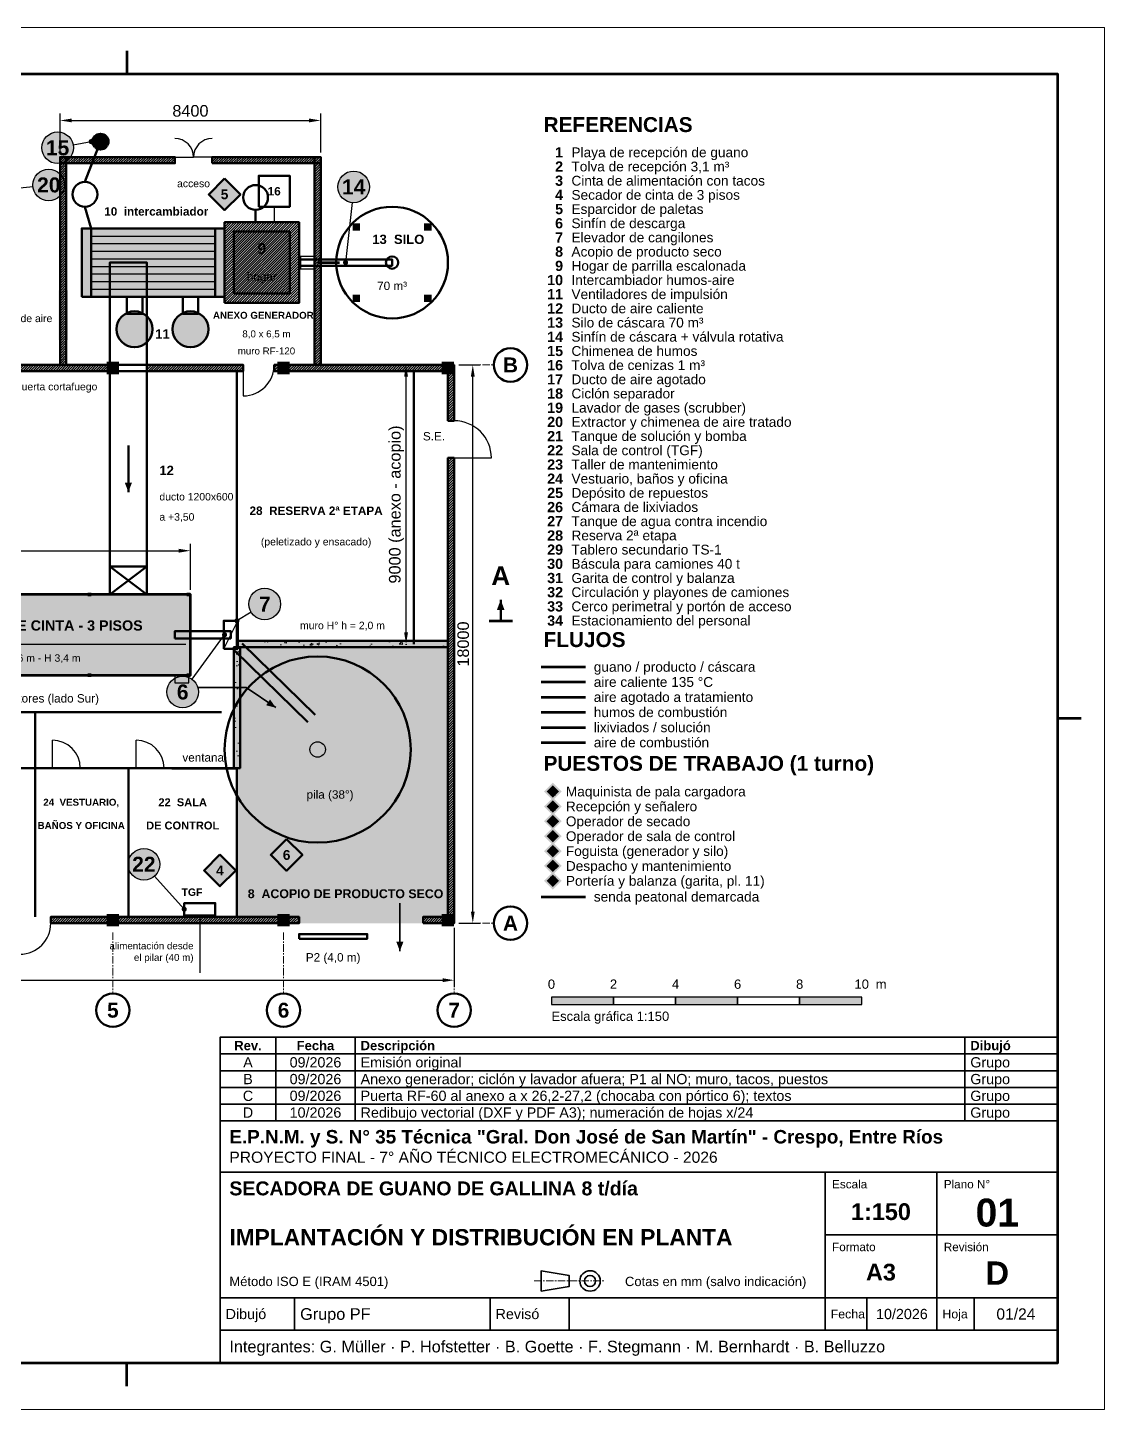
# Model space of a CAD drawing. Header units: millimetres. Extents: x 0 to 420, y 0 to 297.
# Drawn here: x 188.7 to 420, y 0 to 297 of the extents above; entities that cross this region are included whole.
import ezdxf
from ezdxf.enums import TextEntityAlignment as Align

# ---------------------------------------------------------------- set-up
doc = ezdxf.new("R2010")
doc.units = ezdxf.units.MM
doc.header["$LTSCALE"] = 0.5
doc.linetypes.add('CENTER', pattern=[5.08, 3.175, -0.635, 0.635, -0.635])
for name, color, linetype, lineweight in [('CONTORNO', 7, 'CONTINUOUS', 50), ('COTAS', 7, 'CONTINUOUS', 25), ('EJES', 1, 'CENTER', 18), ('FINO', 7, 'CONTINUOUS', 25), ('HOJA', 8, 'CONTINUOUS', 13), ('RAYADO', 8, 'CONTINUOUS', 18), ('RECUADRO', 7, 'CONTINUOUS', 70), ('RELLENO', 9, 'CONTINUOUS', 13), ('ROTULO', 7, 'CONTINUOUS', 35), ('TEXTO', 7, 'CONTINUOUS', 25)]:
    doc.layers.add(name, color=color, linetype=linetype, lineweight=lineweight)
doc.styles.add('NEGRITA', font='arialbd.ttf')
doc.styles.get("Standard").update_dxf_attribs({"font": 'arial.ttf'})
doc.dimstyles.new('IRAM', dxfattribs={"dimtxt": 2.5, "dimasz": 2.5, "dimexe": 1.5, "dimexo": 1, "dimgap": 0.8, "dimtad": 1, "dimdec": 1, "dimtxsty": 'Standard', "dimcen": 2.5, "dimazin": 3, "dimtfac": 1, "dimtmove": 0, "dimatfit": 3})

msp = doc.modelspace()

# ---------------------------------------------------------------- hatches: boundary and pattern name
at = {"layer": 'CONTORNO', "true_color": 0xbe2828}
msp.add_hatch(color=7, dxfattribs=at).paths.add_polyline_path([(210.3, 197.16667), (211.06, 199.16667), (209.54, 199.16667)])
at = {"layer": 'CONTORNO'}
msp.add_hatch(color=7, dxfattribs=at).paths.add_polyline_path([(290.3, 174), (289.464, 171.8), (291.136, 171.8)])
at = {"layer": 'CONTORNO', "true_color": 0x885c30}
for points in [[(241.96667, 150.83333), (240.74521, 152.58993), (239.88689, 151.33547)], [(268.63333, 98.5), (269.39333, 100.5), (267.87333, 100.5)]]:
    msp.add_hatch(color=7, dxfattribs=at).paths.add_polyline_path(points)
at = {"layer": 'COTAS'}
h = msp.add_hatch(color=7, dxfattribs=at)
edge = h.paths.add_edge_path()
edge.add_arc((202.3, 272.5), 0.55, 0, 360)
h = msp.add_hatch(color=7, dxfattribs=at)
edge = h.paths.add_edge_path()
edge.add_arc((256.96667, 246.5), 0.55, 0, 360)
h = msp.add_hatch(color=7, dxfattribs=at)
edge = h.paths.add_edge_path()
edge.add_arc((233.63333, 169.5), 0.55, 0, 360)
h = msp.add_hatch(color=7, dxfattribs=at)
edge = h.paths.add_edge_path()
edge.add_arc((230.96667, 166.5), 0.55, 0, 360)
h = msp.add_hatch(color=7, dxfattribs=at)
edge = h.paths.add_edge_path()
edge.add_arc((222.3, 107.5), 0.55, 0, 360)
at = {"layer": 'RAYADO'}
h = msp.add_hatch(dxfattribs=at)
h.set_pattern_fill('ANSI31', scale=0.12)
h.paths.add_polyline_path([(195.63333, 224.5), (196.96667, 224.5), (196.96667, 269.16667), (195.63333, 269.16667)])
h = msp.add_hatch(dxfattribs=at)
h.set_pattern_fill('ANSI31', scale=0.12)
h.paths.add_polyline_path([(195.63333, 267.83333), (220.3, 267.83333), (220.3, 269.16667), (195.63333, 269.16667)])
h = msp.add_hatch(dxfattribs=at)
h.set_pattern_fill('ANSI31', scale=0.12)
h.paths.add_polyline_path([(228.3, 267.83333), (251.63333, 267.83333), (251.63333, 269.16667), (228.3, 269.16667)])
h = msp.add_hatch(dxfattribs=at)
h.set_pattern_fill('ANSI31', scale=0.12)
h.paths.add_polyline_path([(250.3, 224.5), (251.63333, 224.5), (251.63333, 269.16667), (250.3, 269.16667)])
h = msp.add_hatch(dxfattribs=at)
h.set_pattern_fill('ANSI31', scale=0.12)
h.paths.add_polyline_path([(230.96667, 237.83333), (246.96667, 237.83333), (246.96667, 255.16667), (230.96667, 255.16667)])
h = msp.add_hatch(dxfattribs=at)
h.set_pattern_fill('ANSI31', scale=0.12)
h.paths.add_polyline_path([(60.3, 223.16667), (206.3, 223.16667), (206.3, 224.5), (60.3, 224.5)])
h = msp.add_hatch(dxfattribs=at)
h.set_pattern_fill('ANSI31', scale=0.12)
h.paths.add_polyline_path([(214.3, 223.16667), (234.96667, 223.16667), (234.96667, 224.5), (214.3, 224.5)])
h = msp.add_hatch(dxfattribs=at)
h.set_pattern_fill('ANSI31', scale=0.12)
h.paths.add_polyline_path([(241.63333, 223.16667), (280.3, 223.16667), (280.3, 224.5), (241.63333, 224.5)])
h = msp.add_hatch(dxfattribs=at)
h.set_pattern_fill('ANSI31', scale=0.12)
h.paths.add_polyline_path([(278.96667, 212.5), (280.3, 212.5), (280.3, 223.16667), (278.96667, 223.16667)])
h = msp.add_hatch(dxfattribs=at)
h.set_pattern_fill('ANSI31', scale=0.12)
h.paths.add_polyline_path([(278.96667, 105.83333), (280.3, 105.83333), (280.3, 204.5), (278.96667, 204.5)])
h = msp.add_hatch(dxfattribs=at)
h.set_pattern_fill('AR-CONC', scale=0.03)
h.paths.add_polyline_path([(232.96667, 137.83333), (234.3, 137.83333), (234.3, 163.83333), (232.96667, 163.83333)])
h = msp.add_hatch(dxfattribs=at)
h.set_pattern_fill('AR-CONC', scale=0.03)
h.paths.add_polyline_path([(233.63333, 163.83333), (278.96667, 163.83333), (278.96667, 165.16667), (233.63333, 165.16667)])
h = msp.add_hatch(dxfattribs=at)
h.set_pattern_fill('ANSI31', scale=0.12)
h.paths.add_polyline_path([(193.63333, 104.5), (246.96667, 104.5), (246.96667, 105.83333), (193.63333, 105.83333)])
h = msp.add_hatch(dxfattribs=at)
h.set_pattern_fill('ANSI31', scale=0.12)
h.paths.add_polyline_path([(273.63333, 104.5), (280.3, 104.5), (280.3, 105.83333), (273.63333, 105.83333)])
at = {"layer": 'RELLENO', "true_color": 0xffffff}
h = msp.add_hatch(color=7, dxfattribs=at)
edge = h.paths.add_edge_path()
edge.add_arc((195.09, 271.17), 3.4, 0, 360)
h = msp.add_hatch(color=7, dxfattribs=at)
edge = h.paths.add_edge_path()
edge.add_arc((204.3, 272.5), 1.66667, 0, 360)
for points in [[(195.63333, 224.5), (196.96667, 224.5), (196.96667, 269.16667), (195.63333, 269.16667)], [(195.63333, 267.83333), (220.3, 267.83333), (220.3, 269.16667), (195.63333, 269.16667)], [(228.3, 267.83333), (251.63333, 267.83333), (251.63333, 269.16667), (228.3, 269.16667)], [(250.3, 224.5), (251.63333, 224.5), (251.63333, 269.16667), (250.3, 269.16667)], [(200.3, 239.16667), (230.96667, 239.16667), (230.96667, 253.83333), (200.3, 253.83333)], [(232.96667, 239.83333), (244.96667, 239.83333), (244.96667, 253.16667), (232.96667, 253.16667)], [(60.3, 223.16667), (206.3, 223.16667), (206.3, 224.5), (60.3, 224.5)], [(214.3, 223.16667), (234.96667, 223.16667), (234.96667, 224.5), (214.3, 224.5)], [(241.63333, 223.16667), (280.3, 223.16667), (280.3, 224.5), (241.63333, 224.5)], [(278.96667, 212.5), (280.3, 212.5), (280.3, 223.16667), (278.96667, 223.16667)], [(278.96667, 105.83333), (280.3, 105.83333), (280.3, 204.5), (278.96667, 204.5)], [(136.96667, 157.83333), (223.63333, 157.83333), (223.63333, 175.16667), (136.96667, 175.16667)], [(232.96667, 137.83333), (234.3, 137.83333), (234.3, 163.83333), (232.96667, 163.83333)], [(233.63333, 163.83333), (278.96667, 163.83333), (278.96667, 165.16667), (233.63333, 165.16667)], [(193.63333, 104.5), (246.96667, 104.5), (246.96667, 105.83333), (193.63333, 105.83333)], [(273.63333, 104.5), (280.3, 104.5), (280.3, 105.83333), (273.63333, 105.83333)]]:
    msp.add_hatch(color=7, dxfattribs=at).paths.add_polyline_path(points)
h = msp.add_hatch(color=7, dxfattribs=at)
edge = h.paths.add_edge_path()
edge.add_arc((193.2, 263.19), 3.4, 0, 360)
at = {"layer": 'RELLENO', "true_color": 0xffd640}
for points in [[(230.96667, 264.56667), (234.36667, 261.16667), (230.96667, 257.76667), (227.56667, 261.16667)], [(301.5, 134.13), (302.83, 132.8), (301.5, 131.47), (300.17, 132.8)], [(301.5, 130.93), (302.83, 129.6), (301.5, 128.27), (300.17, 129.6)], [(301.5, 127.73), (302.83, 126.4), (301.5, 125.07), (300.17, 126.4)], [(244.3, 122.56667), (247.7, 119.16667), (244.3, 115.76667), (240.9, 119.16667)], [(301.5, 124.53), (302.83, 123.2), (301.5, 121.87), (300.17, 123.2)], [(229.96667, 119.23333), (233.36667, 115.83333), (229.96667, 112.43333), (226.56667, 115.83333)], [(301.5, 121.33), (302.83, 120), (301.5, 118.67), (300.17, 120)], [(301.5, 118.13), (302.83, 116.8), (301.5, 115.47), (300.17, 116.8)], [(301.5, 114.93), (302.83, 113.6), (301.5, 112.27), (300.17, 113.6)]]:
    msp.add_hatch(color=7, dxfattribs=at).paths.add_polyline_path(points)
at = {"layer": 'RELLENO', "true_color": 0xffffff}
h = msp.add_hatch(color=7, dxfattribs=at)
edge = h.paths.add_edge_path()
edge.add_arc((258.72, 262.77), 3.4, 0, 360)
at = {"layer": 'RELLENO', "true_color": 0x282828}
for points in [[(258.5, 253.36667), (260.1, 253.36667), (260.1, 254.96667), (258.5, 254.96667)], [(273.83333, 253.36667), (275.43333, 253.36667), (275.43333, 254.96667), (273.83333, 254.96667)], [(258.5, 238.03333), (260.1, 238.03333), (260.1, 239.63333), (258.5, 239.63333)], [(273.83333, 238.03333), (275.43333, 238.03333), (275.43333, 239.63333), (273.83333, 239.63333)], [(205.63333, 222.5), (208.3, 222.5), (208.3, 225.16667), (205.63333, 225.16667)], [(242.3, 222.5), (244.96667, 222.5), (244.96667, 225.16667), (242.3, 225.16667)], [(277.63333, 222.5), (280.3, 222.5), (280.3, 225.16667), (277.63333, 225.16667)], [(201.56667, 174.76667), (202.36667, 174.76667), (202.36667, 175.56667), (201.56667, 175.56667)], [(222.83333, 174.76667), (223.63333, 174.76667), (223.63333, 175.56667), (222.83333, 175.56667)], [(201.56667, 157.43333), (202.36667, 157.43333), (202.36667, 158.23333), (201.56667, 158.23333)], [(222.83333, 157.43333), (223.63333, 157.43333), (223.63333, 158.23333), (222.83333, 158.23333)], [(205.63333, 103.83333), (208.3, 103.83333), (208.3, 106.5), (205.63333, 106.5)], [(242.3, 103.83333), (244.96667, 103.83333), (244.96667, 106.5), (242.3, 106.5)], [(277.63333, 103.83333), (280.3, 103.83333), (280.3, 106.5), (277.63333, 106.5)]]:
    msp.add_hatch(color=7, dxfattribs=at).paths.add_polyline_path(points)
at = {"layer": 'RELLENO', "true_color": 0x1e1e1e}
msp.add_hatch(color=7, dxfattribs=at).paths.add_polyline_path([(195.3, 229.83333), (197.3, 229.83333), (197.3, 240.5), (195.3, 240.5)])
at = {"layer": 'RELLENO', "true_color": 0xffffff}
h = msp.add_hatch(color=7, dxfattribs=at)
edge = h.paths.add_edge_path()
edge.add_arc((211.63333, 232.16667), 3.86667, 0, 360)
h = msp.add_hatch(color=7, dxfattribs=at)
edge = h.paths.add_edge_path()
edge.add_arc((223.63333, 232.16667), 3.86667, 0, 360)
h = msp.add_hatch(color=7, dxfattribs=at)
edge = h.paths.add_edge_path()
edge.add_arc((239.61, 173.1), 3.4, 0, 360)
at = {"layer": 'RELLENO', "true_color": 0xf0e8d6}
msp.add_hatch(color=7, dxfattribs=at).paths.add_polyline_path([(233.63333, 104.5), (280.3, 104.5), (280.3, 164.5), (233.63333, 164.5)])
at = {"layer": 'RELLENO', "true_color": 0xffffff}
h = msp.add_hatch(color=7, dxfattribs=at)
edge = h.paths.add_edge_path()
edge.add_arc((221.97, 154.2), 3.4, 0, 360)
at = {"layer": 'RELLENO', "true_color": 0x000000}
for points in [[(301.5, 134.7), (303.4, 132.8), (301.5, 130.9), (299.6, 132.8)], [(301.5, 131.5), (303.4, 129.6), (301.5, 127.7), (299.6, 129.6)], [(301.5, 128.3), (303.4, 126.4), (301.5, 124.5), (299.6, 126.4)], [(301.5, 125.1), (303.4, 123.2), (301.5, 121.3), (299.6, 123.2)], [(301.5, 121.9), (303.4, 120), (301.5, 118.1), (299.6, 120)], [(301.5, 118.7), (303.4, 116.8), (301.5, 114.9), (299.6, 116.8)], [(301.5, 115.5), (303.4, 113.6), (301.5, 111.7), (299.6, 113.6)], [(301.2, 87), (314.53333, 87), (314.53333, 88.6), (301.2, 88.6)], [(327.86667, 87), (341.2, 87), (341.2, 88.6), (327.86667, 88.6)], [(354.53333, 87), (367.86667, 87), (367.86667, 88.6), (354.53333, 88.6)]]:
    msp.add_hatch(color=7, dxfattribs=at).paths.add_polyline_path(points)
at = {"layer": 'RELLENO', "true_color": 0xffffff}
h = msp.add_hatch(color=7, dxfattribs=at)
edge = h.paths.add_edge_path()
edge.add_arc((213.63333, 117.16667), 3.4, 0, 360)

# ---------------------------------------------------------------- linework, layer by layer
at = {"layer": 'CONTORNO', "lineweight": 50, "true_color": 0x4d4d4d}
for p, q in [((200.96667, 263.83333), (204.3, 272.5)), ((200.96667, 258.5), (202.3, 253.83333))]:
    msp.add_line(p, q, dxfattribs=at)
at = {"layer": 'CONTORNO', "lineweight": 50, "true_color": 0x5a96a0}
msp.add_line((237.63333, 257.83333), (237.63333, 255.16667), dxfattribs=at)
at = {"layer": 'CONTORNO'}
for p, q in [((202.3, 239.16667), (202.3, 253.83333)), ((228.96667, 239.16667), (228.96667, 253.83333)), ((233.63333, 164.5), (233.63333, 223.16667)), ((271.63333, 164.5), (271.63333, 223.16667)), ((290.3, 169.5), (290.3, 174)), ((123.63333, 137.83333), (233.63333, 137.83333)), ((210.3, 105.83333), (210.3, 137.83333)), ((233.63333, 105.83333), (233.63333, 137.83333))]:
    msp.add_line(p, q, dxfattribs=at)
at = {"layer": 'CONTORNO', "lineweight": 70, "true_color": 0x885c30}
for p, q in [((250.96667, 246.5), (255.63333, 246.5)), ((299, 159.6), (308.5, 159.6))]:
    msp.add_line(p, q, dxfattribs=at)
at = {"layer": 'CONTORNO', "true_color": 0xbe2828}
for p, q in [((210.3, 207.16667), (210.3, 197.16667)), ((206.3, 175.16667), (214.3, 181.16667)), ((206.3, 181.16667), (214.3, 175.16667))]:
    msp.add_line(p, q, dxfattribs=at)
at = {"layer": 'CONTORNO', "lineweight": 70}
for p, q in [((287.8, 169.5), (292.8, 169.5)), ((299, 110.2), (308.5, 110.2))]:
    msp.add_line(p, q, dxfattribs=at)
at = {"layer": 'CONTORNO', "lineweight": 50, "true_color": 0x885c30}
for p, q in [((234.76667, 164.63333), (250.43333, 149.3)), ((233.16667, 163.03333), (248.83333, 147.7))]:
    msp.add_line(p, q, dxfattribs=at)
at = {"layer": 'CONTORNO', "lineweight": 35, "true_color": 0x885c30}
for p, q in [((235.63333, 155.16667), (241.96667, 150.83333)), ((268.63333, 108.83333), (268.63333, 98.5))]:
    msp.add_line(p, q, dxfattribs=at)
at = {"layer": 'CONTORNO', "lineweight": 70, "true_color": 0xbe2828}
msp.add_line((299, 156.35), (308.5, 156.35), dxfattribs=at)
at = {"layer": 'CONTORNO', "lineweight": 70, "true_color": 0x288c5a}
msp.add_line((299, 153.1), (308.5, 153.1), dxfattribs=at)
at = {"layer": 'CONTORNO', "lineweight": 50}
msp.add_line((190.3, 149.83333), (190.3, 105.83333), dxfattribs=at)
at = {"layer": 'CONTORNO', "lineweight": 70, "true_color": 0x4d4d4d}
msp.add_line((299, 149.85), (308.5, 149.85), dxfattribs=at)
at = {"layer": 'CONTORNO', "lineweight": 70, "true_color": 0x68949c}
msp.add_line((299, 146.6), (308.5, 146.6), dxfattribs=at)
at = {"layer": 'CONTORNO', "lineweight": 70, "true_color": 0x5a96a0}
msp.add_line((299, 143.35), (308.5, 143.35), dxfattribs=at)
at = {"layer": 'CONTORNO', "lineweight": 100}
msp.add_line((219.63333, 137.83333), (233.63333, 137.83333), dxfattribs=at)
at = {"layer": 'CONTORNO'}
for points in [[(195.63333, 224.5), (196.96667, 224.5), (196.96667, 269.16667), (195.63333, 269.16667)], [(195.63333, 267.83333), (220.3, 267.83333), (220.3, 269.16667), (195.63333, 269.16667)], [(228.3, 267.83333), (251.63333, 267.83333), (251.63333, 269.16667), (228.3, 269.16667)], [(250.3, 224.5), (251.63333, 224.5), (251.63333, 269.16667), (250.3, 269.16667)], [(230.96667, 264.56667), (234.36667, 261.16667), (230.96667, 257.76667), (227.56667, 261.16667)], [(238.3, 258.5), (244.96667, 258.5), (244.96667, 265.16667), (238.3, 265.16667)], [(200.3, 239.16667), (230.96667, 239.16667), (230.96667, 253.83333), (200.3, 253.83333)], [(230.96667, 237.83333), (246.96667, 237.83333), (246.96667, 255.16667), (230.96667, 255.16667)], [(232.96667, 239.83333), (244.96667, 239.83333), (244.96667, 253.16667), (232.96667, 253.16667)], [(246.96667, 245.83333), (266.96667, 245.83333), (266.96667, 247.16667), (246.96667, 247.16667)], [(206.3, 224.5), (214.3, 224.5), (214.3, 246.5), (206.3, 246.5)], [(209.96667, 235.5), (213.3, 235.5), (213.3, 239.16667), (209.96667, 239.16667)], [(221.96667, 235.5), (225.3, 235.5), (225.3, 239.16667), (221.96667, 239.16667)], [(60.3, 223.16667), (206.3, 223.16667), (206.3, 224.5), (60.3, 224.5)], [(214.3, 223.16667), (234.96667, 223.16667), (234.96667, 224.5), (214.3, 224.5)], [(241.63333, 223.16667), (280.3, 223.16667), (280.3, 224.5), (241.63333, 224.5)], [(278.96667, 212.5), (280.3, 212.5), (280.3, 223.16667), (278.96667, 223.16667)], [(278.96667, 105.83333), (280.3, 105.83333), (280.3, 204.5), (278.96667, 204.5)], [(230.8, 163.5), (233.8, 163.5), (233.8, 169.5), (230.8, 169.5)], [(220.3, 165.7), (232.3, 165.7), (232.3, 167.3), (220.3, 167.3)], [(232.96667, 137.83333), (234.3, 137.83333), (234.3, 163.83333), (232.96667, 163.83333)], [(233.63333, 163.83333), (278.96667, 163.83333), (278.96667, 165.16667), (233.63333, 165.16667)], [(244.3, 122.56667), (247.7, 119.16667), (244.3, 115.76667), (240.9, 119.16667)], [(229.96667, 119.23333), (233.36667, 115.83333), (229.96667, 112.43333), (226.56667, 115.83333)], [(222.3, 106.16667), (228.96667, 106.16667), (228.96667, 108.83333), (222.3, 108.83333)], [(193.63333, 104.5), (246.96667, 104.5), (246.96667, 105.83333), (193.63333, 105.83333)], [(273.63333, 104.5), (280.3, 104.5), (280.3, 105.83333), (273.63333, 105.83333)], [(246.96667, 101.16667), (261.63333, 101.16667), (261.63333, 102.16667), (246.96667, 102.16667)]]:
    msp.add_lwpolyline(points, close=True, dxfattribs=at)
at = {"layer": 'CONTORNO', "lineweight": 50, "true_color": 0xbe2828}
for points in [[(206.3, 223.16667), (214.3, 223.16667), (214.3, 224.5), (206.3, 224.5)], [(206.3, 175.16667), (214.3, 175.16667), (214.3, 223.16667), (206.3, 223.16667)], [(206.3, 175.16667), (214.3, 175.16667), (214.3, 181.16667), (206.3, 181.16667)]]:
    msp.add_lwpolyline(points, close=True, dxfattribs=at)
at = {"layer": 'CONTORNO', "lineweight": 100}
msp.add_lwpolyline([(136.96667, 157.83333), (223.63333, 157.83333), (223.63333, 175.16667), (136.96667, 175.16667)], close=True, dxfattribs=at)
at = {"layer": 'CONTORNO', "lineweight": 50}
msp.add_lwpolyline([(116.3, 155.16667), (125.63333, 155.16667), (125.63333, 149.83333), (230.3, 149.83333)], dxfattribs=at)
at = {"layer": 'CONTORNO', "lineweight": 35, "true_color": 0x885c30}
msp.add_lwpolyline([(225.3, 155.16667), (235.63333, 155.16667)], dxfattribs=at)
at = {"layer": 'CONTORNO', "lineweight": 70}
msp.add_circle((204.3, 272.5), 1.66667, dxfattribs=at)
at = {"layer": 'CONTORNO'}
for centre, radius in [((204.3, 272.5), 0.83333), ((200.96667, 261.16667), 2.66667), ((237.63333, 260.5), 2.66667), ((266.96667, 246.5), 12), ((266.96667, 246.5), 1.33333), ((211.63333, 232.16667), 3.86667), ((223.63333, 232.16667), 3.86667), ((292.4, 224.5), 3.6), ((250.96667, 141.83333), 20), ((292.4, 104.5), 3.6), ((206.96667, 85.8), 3.6), ((243.63333, 85.8), 3.6), ((280.3, 85.8), 3.6)]:
    msp.add_circle(centre, radius, dxfattribs=at)
at = {"layer": 'COTAS'}
for p, q in [((198.43359, 271.78678), (202.3, 272.5)), ((189.82064, 262.81592), (186.96667, 262.5)), ((258.35571, 259.38957), (256.96667, 246.5)), ((236.69754, 171.3457), (233.63333, 169.5)), ((223.97725, 156.94426), (230.96667, 166.5)), ((215.90299, 114.63513), (222.3, 107.5))]:
    msp.add_line(p, q, dxfattribs=at)
for centre in [(195.09, 271.17), (193.2, 263.19), (258.72, 262.77), (239.61, 173.1), (221.97, 154.2), (213.63333, 117.16667)]:
    msp.add_circle(centre, 3.4, dxfattribs=at)
at = {"layer": 'EJES', "true_color": 0xdc0000}
for p, q in [((281.3, 224.5), (288.8, 224.5)), ((281.3, 104.5), (288.8, 104.5)), ((206.96667, 102.5), (206.96667, 89.6)), ((243.63333, 102.5), (243.63333, 89.6)), ((280.3, 102.5), (280.3, 89.6))]:
    msp.add_line(p, q, dxfattribs=at)
at = {"layer": 'EJES'}
msp.add_line((297.5, 27.6), (312.5, 27.6), dxfattribs=at)
at = {"layer": 'FINO'}
for p, q in [((220.3, 269.16667), (224.3, 269.16667)), ((228.3, 269.16667), (224.3, 269.16667)), ((241.63333, 258.5), (241.63333, 255.16667)), ((202.3, 252.2037), (228.96667, 252.2037)), ((202.3, 250.57407), (228.96667, 250.57407)), ((202.3, 248.94444), (228.96667, 248.94444)), ((202.3, 247.31481), (228.96667, 247.31481)), ((202.3, 245.68519), (228.96667, 245.68519)), ((202.3, 244.05556), (228.96667, 244.05556)), ((202.3, 242.42593), (228.96667, 242.42593)), ((202.3, 240.7963), (228.96667, 240.7963)), ((234.96667, 224.5), (234.96667, 217.83333)), ((280.3, 204.5), (288.3, 204.5)), ((230.8, 163.5), (233.8, 169.5)), ((137.96667, 164.5), (222.63333, 164.5)), ((193.96667, 137.83333), (193.96667, 143.83333)), ((211.96667, 137.83333), (211.96667, 143.83333)), ((225.63333, 106.16667), (225.63333, 93.83333))]:
    msp.add_line(p, q, dxfattribs=at)
for points in [[(247.3, 245.16667), (250.3, 245.16667), (250.3, 247.83333), (247.3, 247.83333)], [(220.3, 156.16667), (223.3, 156.16667), (223.3, 157.83333), (220.3, 157.83333)], [(301.2, 87), (314.53333, 87), (314.53333, 88.6), (301.2, 88.6)], [(314.53333, 87), (327.86667, 87), (327.86667, 88.6), (314.53333, 88.6)], [(327.86667, 87), (341.2, 87), (341.2, 88.6), (327.86667, 88.6)], [(341.2, 87), (354.53333, 87), (354.53333, 88.6), (341.2, 88.6)], [(354.53333, 87), (367.86667, 87), (367.86667, 88.6), (354.53333, 88.6)]]:
    msp.add_lwpolyline(points, close=True, dxfattribs=at)
msp.add_circle((250.96667, 141.83333), 1.66667, dxfattribs=at)
for centre, radius, start, end in [((220.3, 269.16667), 4, 0, 90), ((228.3, 269.16667), 4, 90, 180), ((234.96667, 224.5), 6.66667, 270, 360), ((280.3, 204.5), 8, 0, 90), ((193.96667, 137.83333), 6, 0, 90), ((211.96667, 137.83333), 6, 0, 90), ((186.96667, 104.5), 6.66667, 270, 360)]:
    msp.add_arc(centre, radius, start, end, dxfattribs=at)
at = {"layer": 'HOJA'}
msp.add_lwpolyline([(0, 0), (420, 0), (420, 297), (0, 297)], close=True, dxfattribs=at)
at = {"layer": 'RECUADRO'}
for p, q in [((210, 292), (210, 287)), ((415, 148.5), (410, 148.5)), ((210, 5), (210, 10))]:
    msp.add_line(p, q, dxfattribs=at)
msp.add_lwpolyline([(20, 10), (410, 10), (410, 287), (20, 287)], close=True, dxfattribs=at)
at = {"layer": 'ROTULO'}
for p, q in [((242, 76.4), (242, 80)), ((259, 76.4), (259, 80)), ((390, 76.4), (390, 80)), ((242, 72.8), (242, 76.4)), ((259, 72.8), (259, 76.4)), ((390, 72.8), (390, 76.4)), ((242, 69.2), (242, 72.8)), ((259, 69.2), (259, 72.8)), ((390, 69.2), (390, 72.8)), ((242, 65.6), (242, 69.2)), ((259, 65.6), (259, 69.2)), ((390, 65.6), (390, 69.2)), ((242, 62), (242, 65.6)), ((259, 62), (259, 65.6)), ((390, 62), (390, 65.6)), ((230, 62), (410, 62)), ((230, 10), (230, 62)), ((230, 51), (410, 51)), ((360, 24), (360, 51)), ((384, 24), (384, 51)), ((360, 37.5), (410, 37.5)), ((230, 24), (410, 24)), ((246, 17), (246, 24)), ((288, 17), (288, 24)), ((305, 17), (305, 24)), ((360, 17), (360, 24)), ((369, 17), (369, 24)), ((384, 17), (384, 24)), ((392, 17), (392, 24)), ((230, 17), (410, 17))]:
    msp.add_line(p, q, dxfattribs=at)
for points in [[(230, 76.4), (410, 76.4), (410, 80), (230, 80)], [(230, 72.8), (410, 72.8), (410, 76.4), (230, 76.4)], [(230, 69.2), (410, 69.2), (410, 72.8), (230, 72.8)], [(230, 65.6), (410, 65.6), (410, 69.2), (230, 69.2)], [(230, 62), (410, 62), (410, 65.6), (230, 65.6)], [(299, 25.4), (305, 26.4), (305, 28.8), (299, 29.8)]]:
    msp.add_lwpolyline(points, close=True, dxfattribs=at)
for radius in [2.2, 1.2]:
    msp.add_circle((309.5, 27.6), radius, dxfattribs=at)

# ---------------------------------------------------------------- texts
at = {"layer": 'COTAS', "style": 'NEGRITA'}
for s, p in [('15', (195.09, 271.17)), ('20', (193.2, 263.19)), ('14', (258.72, 262.77)), ('7', (239.61, 173.1)), ('6', (221.97, 154.2)), ('22', (213.63333, 117.16667))]:
    msp.add_text(s, height=3.23, dxfattribs=at).set_placement(p, align=Align.MIDDLE_CENTER)
at = {"layer": 'ROTULO', "style": 'NEGRITA'}
for s, height, p in [('Rev.', 2, (236, 78.2)), ('Fecha', 2, (250.5, 78.2)), ('01', 6, (397, 42.3)), ('1:150', 3.6, (372, 42.5)), ('A3', 3.6, (372, 29.5)), ('D', 5, (397, 29.3))]:
    msp.add_text(s, height=height, dxfattribs=at).set_placement(p, align=Align.MIDDLE_CENTER)
for s, height, p in [('Descripción', 2, (260.2, 78.2)), ('Dibujó', 2, (391.2, 78.2)), ('E.P.N.M. y S. N° 35 Técnica "Gral. Don José de San Martín" - Crespo, Entre Ríos', 2.9, (232, 58.6)), ('SECADORA DE GUANO DE GALLINA 8 t/día', 3, (232, 47.5)), ('IMPLANTACIÓN Y DISTRIBUCIÓN EN PLANTA', 3.5, (232, 37))]:
    msp.add_text(s, height=height, dxfattribs=at).set_placement(p, align=Align.MIDDLE_LEFT)
at = {"layer": 'ROTULO'}
for s, height, p in [('A', 2.2, (236, 74.6)), ('09/2026', 2.2, (250.5, 74.6)), ('B', 2.2, (236, 71)), ('09/2026', 2.2, (250.5, 71)), ('C', 2.2, (236, 67.4)), ('09/2026', 2.2, (250.5, 67.4)), ('D', 2.2, (236, 63.8)), ('10/2026', 2.2, (250.5, 63.8)), ('10/2026', 2.2, (376.5, 20.5)), ('01/24', 2.4, (401, 20.5))]:
    msp.add_text(s, height=height, dxfattribs=at).set_placement(p, align=Align.MIDDLE_CENTER)
for s, height, p in [('Emisión original', 2.2, (260.2, 74.6)), ('Grupo', 2.2, (391.2, 74.6)), ('Anexo generador; ciclón y lavador afuera; P1 al NO; muro, tacos, puestos', 2.2, (260.2, 71)), ('Grupo', 2.2, (391.2, 71)), ('Puerta RF-60 al anexo a x 26,2-27,2 (chocaba con pórtico 6); textos', 2.2, (260.2, 67.4)), ('Grupo', 2.2, (391.2, 67.4)), ('Redibujo vectorial (DXF y PDF A3); numeración de hojas x/24', 2.2, (260.2, 63.8)), ('Grupo', 2.2, (391.2, 63.8)), ('PROYECTO FINAL - 7° AÑO TÉCNICO ELECTROMECÁNICO - 2026', 2.4, (232, 54.2)), ('Método ISO E (IRAM 4501)', 2, (232, 27.5)), ('Cotas en mm (salvo indicación)', 2, (317, 27.5)), ('Dibujó', 2.2, (231.2, 20.5)), ('Grupo PF', 2.5, (247.2, 20.5)), ('Revisó', 2.2, (289.2, 20.5)), ('Fecha', 1.9, (361.2, 20.5)), ('Hoja', 1.9, (385.2, 20.5)), ('Integrantes: G. Müller · P. Hofstetter · B. Goette · F. Stegmann · M. Bernhardt · B. Belluzzo', 2.5, (232, 13.5))]:
    msp.add_text(s, height=height, dxfattribs=at).set_placement(p, align=Align.MIDDLE_LEFT)
for s, p in [('Escala', (361.5, 49.3)), ('Plano N°', (385.5, 49.3)), ('Formato', (361.5, 35.8)), ('Revisión', (385.5, 35.8))]:
    msp.add_text(s, height=1.8, dxfattribs=at).set_placement(p, align=Align.TOP_LEFT)
at = {"layer": 'TEXTO', "style": 'NEGRITA'}
for s, p in [('REFERENCIAS', (299.5, 273.6)), ('FLUJOS', (299.5, 162.9)), ('PUESTOS DE TRABAJO (1 turno)', (299.5, 136.3))]:
    msp.add_text(s, height=3.2, dxfattribs=at).set_placement(p, align=Align.BOTTOM_LEFT)
for s, p in [('1', (303.7, 270.2)), ('2', (303.7, 267.15)), ('3', (303.7, 264.1)), ('4', (303.7, 261.05)), ('5', (303.7, 258)), ('6', (303.7, 254.95)), ('7', (303.7, 251.9)), ('8', (303.7, 248.85)), ('9', (303.7, 245.8)), ('10', (303.7, 242.75)), ('11', (303.7, 239.7)), ('12', (303.7, 236.65)), ('13', (303.7, 233.6)), ('14', (303.7, 230.55)), ('15', (303.7, 227.5)), ('16', (303.7, 224.45)), ('17', (303.7, 221.4)), ('18', (303.7, 218.35)), ('19', (303.7, 215.3)), ('20', (303.7, 212.25)), ('21', (303.7, 209.2)), ('22', (303.7, 206.15)), ('23', (303.7, 203.1)), ('24', (303.7, 200.05)), ('25', (303.7, 197)), ('26', (303.7, 193.95)), ('27', (303.7, 190.9)), ('28', (303.7, 187.85)), ('29', (303.7, 184.8)), ('30', (303.7, 181.75)), ('31', (303.7, 178.7)), ('32', (303.7, 175.65)), ('33', (303.7, 172.6)), ('34', (303.7, 169.55))]:
    msp.add_text(s, height=2.2, dxfattribs=at).set_placement(p, align=Align.MIDDLE_RIGHT)
at = {"layer": 'TEXTO'}
for s, height, p in [('Playa de recepción de guano', 2.1, (305.5, 270.2)), ('Tolva de recepción 3,1 m³', 2.1, (305.5, 267.15)), ('Cinta de alimentación con tacos', 2.1, (305.5, 264.1)), ('Secador de cinta de 3 pisos', 2.1, (305.5, 261.05)), ('Esparcidor de paletas', 2.1, (305.5, 258)), ('Sinfín de descarga', 2.1, (305.5, 254.95)), ('Elevador de cangilones', 2.1, (305.5, 251.9)), ('Acopio de producto seco', 2.1, (305.5, 248.85)), ('Hogar de parrilla escalonada', 2.1, (305.5, 245.8)), ('Intercambiador humos-aire', 2.1, (305.5, 242.75)), ('Ventiladores de impulsión', 2.1, (305.5, 239.7)), ('Ducto de aire caliente', 2.1, (305.5, 236.65)), ('Silo de cáscara 70 m³', 2.1, (305.5, 233.6)), ('Sinfín de cáscara + válvula rotativa', 2.1, (305.5, 230.55)), ('Chimenea de humos', 2.1, (305.5, 227.5)), ('Tolva de cenizas 1 m³', 2.1, (305.5, 224.45)), ('Ducto de aire agotado', 2.1, (305.5, 221.4)), ('Ciclón separador', 2.1, (305.5, 218.35)), ('Lavador de gases (scrubber)', 2.1, (305.5, 215.3)), ('Extractor y chimenea de aire tratado', 2.1, (305.5, 212.25)), ('Tanque de solución y bomba', 2.1, (305.5, 209.2)), ('Sala de control (TGF)', 2.1, (305.5, 206.15)), ('Taller de mantenimiento', 2.1, (305.5, 203.1)), ('Vestuario, baños y oficina', 2.1, (305.5, 200.05)), ('ducto 1200x600', 1.6, (216.96667, 196.16667)), ('Depósito de repuestos', 2.1, (305.5, 197)), ('Cámara de lixiviados', 2.1, (305.5, 193.95)), ('a +3,50', 1.6, (216.96667, 191.83333)), ('Tanque de agua contra incendio', 2.1, (305.5, 190.9)), ('Reserva 2ª etapa', 2.1, (305.5, 187.85)), ('Tablero secundario TS-1', 2.1, (305.5, 184.8)), ('Báscula para camiones 40 t', 2.1, (305.5, 181.75)), ('Garita de control y balanza', 2.1, (305.5, 178.7)), ('Circulación y playones de camiones', 2.1, (305.5, 175.65)), ('Cerco perimetral y portón de acceso', 2.1, (305.5, 172.6)), ('Estacionamiento del personal', 2.1, (305.5, 169.55)), ('guano / producto / cáscara', 2.1, (310.3, 159.6)), ('aire caliente 135 °C', 2.1, (310.3, 156.35)), ('aire agotado a tratamiento', 2.1, (310.3, 153.1)), ('humos de combustión', 2.1, (310.3, 149.85)), ('lixiviados / solución', 2.1, (310.3, 146.6)), ('aire de combustión', 2.1, (310.3, 143.35)), ('Maquinista de pala cargadora', 2.1, (304.3, 132.8)), ('Recepción y señalero', 2.1, (304.3, 129.6)), ('Operador de secado', 2.1, (304.3, 126.4)), ('Operador de sala de control', 2.1, (304.3, 123.2)), ('Foguista (generador y silo)', 2.1, (304.3, 120)), ('Despacho y mantenimiento', 2.1, (304.3, 116.8)), ('Portería y balanza (garita, pl. 11)', 2.1, (304.3, 113.6)), ('senda peatonal demarcada', 2.1, (310.3, 110.2))]:
    msp.add_text(s, height=height, dxfattribs=at).set_placement(p, align=Align.MIDDLE_LEFT)
for s, height, p in [('acceso', 1.6, (224.3, 263.5)), ('hogar', 1.8, (238.96667, 243.5)), ('70 m³', 1.8, (266.96667, 241.5)), ('8,0 x 6,5 m', 1.5, (239.96667, 231.16667)), ('muro RF-120', 1.5, (239.96667, 227.5)), ('S.E.', 1.8, (275.96667, 209.16667)), ('(peletizado y ensacado)', 1.6, (250.63333, 186.5)), ('muro H° h = 2,0 m', 1.6, (256.3, 168.5)), ('13,0 x 2,6 m - H 3,4 m', 1.6, (188.96667, 161.5)), ('motorreductores (lado Sur)', 1.8, (188.96667, 152.83333)), ('ventana', 1.8, (226.38, 140.13)), ('pila (38°)', 1.8, (253.63333, 132.16667)), ('P2 (4,0 m)', 1.8, (254.3, 97.16667))]:
    msp.add_text(s, height=height, dxfattribs=at).set_placement(p, align=Align.MIDDLE_CENTER)
at = {"layer": 'TEXTO', "style": 'NEGRITA'}
for s, height, p in [('5', 2.108, (230.96667, 261.16667)), ('16', 1.8, (241.63333, 261.83333)), ('10  intercambiador', 1.8, (216.3, 257.5)), ('13  SILO', 2, (268.3, 251.5)), ('9', 2.4, (238.96667, 249.5)), ('ANEXO GENERADOR', 1.5, (239.3, 235.16667)), ('11', 2, (217.63333, 231.16667)), ('B', 3.2, (292.4, 224.5)), ('28  RESERVA 2ª ETAPA', 1.8, (250.63333, 193.16667)), ('4  SECADOR DE CINTA - 3 PISOS', 2.2, (188.96667, 168.5)), ('1', 1.8, (301.5, 132.8)), ('24  VESTUARIO,', 1.5, (200.16667, 130.5)), ('22  SALA', 1.7, (221.96667, 130.5)), ('2', 1.8, (301.5, 129.6)), ('BAÑOS Y OFICINA', 1.5, (200.16667, 125.5)), ('DE CONTROL', 1.7, (221.96667, 125.5)), ('3', 1.8, (301.5, 126.4)), ('4', 1.8, (301.5, 123.2)), ('6', 2.108, (244.3, 119.16667)), ('5', 1.8, (301.5, 120)), ('4', 2.108, (229.96667, 115.83333)), ('6', 1.8, (301.5, 116.8)), ('7', 1.8, (301.5, 113.6)), ('TGF', 1.6, (223.96667, 111.16667)), ('8  ACOPIO DE PRODUCTO SECO', 1.9, (256.96667, 110.83333)), ('A', 3.2, (292.4, 104.5)), ('5', 3.2, (206.96667, 85.8)), ('6', 3.2, (243.63333, 85.8)), ('7', 3.2, (280.3, 85.8))]:
    msp.add_text(s, height=height, dxfattribs=at).set_placement(p, align=Align.MIDDLE_CENTER)
at = {"layer": 'TEXTO'}
for s, p in [('toma de aire', (193.96667, 234.5)), ('compuerta cortafuego', (203.63333, 219.83333))]:
    msp.add_text(s, height=1.6, dxfattribs=at).set_placement(p, align=Align.MIDDLE_RIGHT)
at = {"layer": 'TEXTO', "style": 'NEGRITA'}
msp.add_text('12', height=2, dxfattribs=at).set_placement((216.96667, 201.83333), align=Align.MIDDLE_LEFT)
msp.add_text('A', height=4, dxfattribs=at).set_placement((290.3, 176), align=Align.BOTTOM_CENTER)
at = {"layer": 'TEXTO'}
for s, p in [('0', (301.2, 89.8)), ('2', (314.53333, 89.8)), ('4', (327.86667, 89.8)), ('6', (341.2, 89.8)), ('8', (354.53333, 89.8)), ('10', (367.86667, 89.8))]:
    msp.add_text(s, height=2, dxfattribs=at).set_placement(p, align=Align.BOTTOM_CENTER)
msp.add_text('m', height=2, dxfattribs=at).set_placement((370.86667, 89.8), align=Align.BOTTOM_LEFT)
msp.add_text('Escala gráfica 1:150', height=2, dxfattribs=at).set_placement((301.2, 85.5), align=Align.TOP_LEFT)
at = {"layer": 'TEXTO', "insert": (224.3, 98.16667), "char_height": 1.5, "attachment_point": 6}
msp.add_mtext('alimentación desde\\Pel pilar (40 m)', dxfattribs=at)

# ---------------------------------------------------------------- dimensions: what is measured, and where the dimension line sits
at = {"layer": 'COTAS'}
for base, p1, p2 in [((195.63333, 277.05), (195.63333, 269.16667), (251.63333, 269.16667)), ((136.96667, 184.56667), (136.96667, 175.16667), (223.63333, 175.16667)), ((60.3, 92.25), (60.3, 104.5), (280.3, 104.5))]:
    msp.add_linear_dim(base=base, p1=p1, p2=p2, dimstyle='IRAM', override={"dimlfac": 150}, dxfattribs=at).render()
msp.add_linear_dim(base=(269.96667, 164.5), p1=(269.96667, 164.5), p2=(269.96667, 224.5), angle=90, text='9000 (anexo - acopio)', dimstyle='IRAM', override={"dimlfac": 150}, dxfattribs=at).render()
msp.add_linear_dim(base=(284.3, 104.5), p1=(280.3, 104.5), p2=(280.3, 224.5), angle=90, dimstyle='IRAM', override={"dimlfac": 150}, dxfattribs=at).render()

doc.saveas('drawing.dxf')
